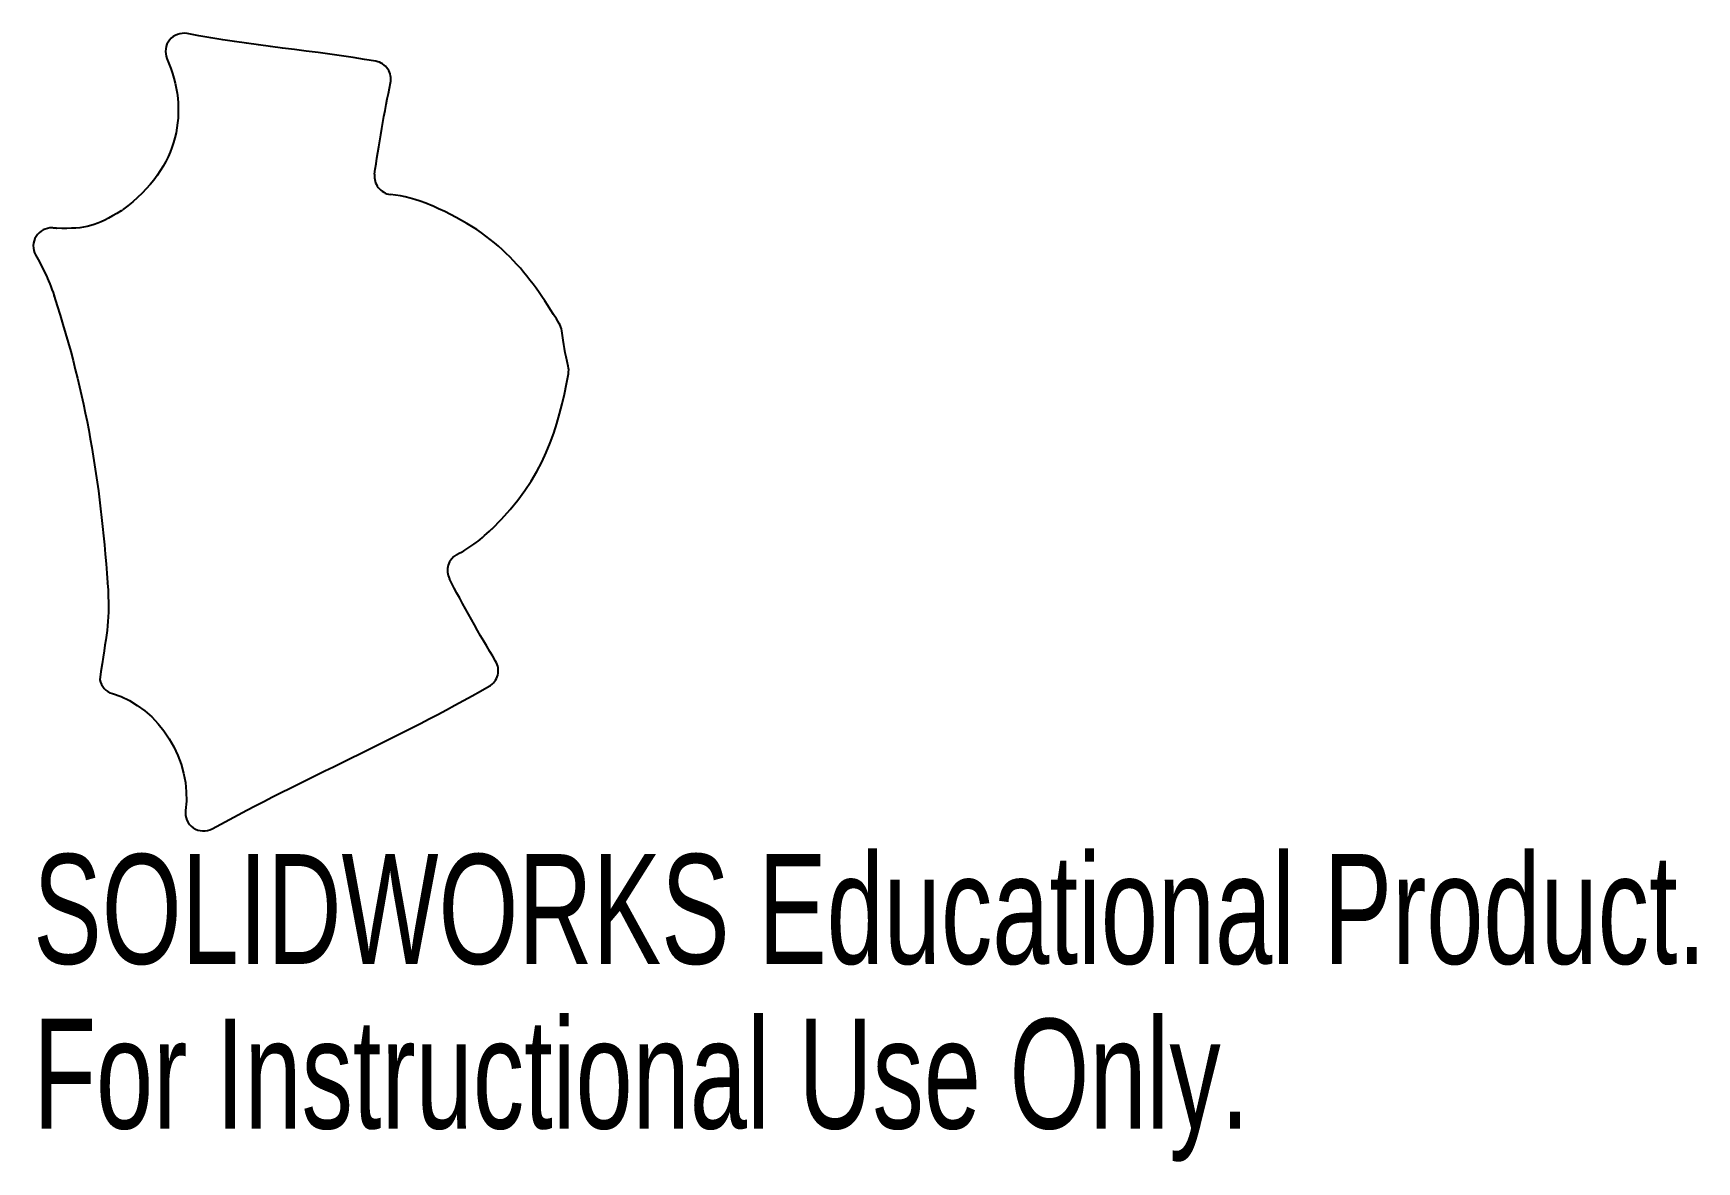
# Model space of a CAD drawing. Header units: millimetres. Extents: x 22.9 to 96.2, y -29.4 to 20.3.
import ezdxf

# ---------------------------------------------------------------- set-up
doc = ezdxf.new("R2010")
doc.units = ezdxf.units.MM
doc.styles.add('SLDTEXTSTYLE0', font='TXT', dxfattribs={"width": 0.7})

msp = doc.modelspace()

# ---------------------------------------------------------------- linework, layer by layer
at = {"color": 7, "linetype": 'Continuous', "lineweight": 25}
msp.add_line((25.867, -7.801), (25.814, -8.167), dxfattribs=at)
for centre, start, end in [((29.509, 19.495), 78.92298, 203.28472), ((37.835, 18.273), 348.18846, 79.8872), ((38.713, 13.992), 172.42174, 263.06566), ((26.337, 13.16), 301.54164, 306.38219), ((40.145, 11.96), 66.71221, 67.34424), ((23.684, 10.926), 86.75114, 209.1278), ((23.934, 12.515), 266.79682, 267.89888), ((23.047, 8.475), 17.83823, 18.65961), ((45.367, 7.095), 7.64611, 31.40202), ((45.668, 5.455), 349.44317, 13.29759), ((42.533, -0.946), 313.67255, 314.28902), ((41.923, -3.358), 118.07172, 207.41393), ((25.361, -3.962), 3.60357, 4.3103), ((42.565, -7.76), 299.78135, 31.30851), ((26.598, -8.006), 191.60515, 253.36608), ((30.384, -14.021), 172.32296, 298.81609)]:
    msp.add_arc(centre, 0.8, start, end, dxfattribs=at)
for points in [[(37.976, 19.061), (35.316, 19.537), (32.428, 19.739), (29.663, 20.28)], [(28.774, 19.179), (29.76, 16.888), (29.379, 14.411), (26.812, 12.516)], [(37.92, 14.097), (38.073, 15.239), (38.374, 16.951), (38.618, 18.11)], [(40.453, 12.699), (39.675, 13.023), (39.246, 13.121), (38.617, 13.198)], [(26.756, 12.479), (25.672, 11.815), (25.224, 11.667), (23.905, 11.715)], [(46.049, 7.512), (44.703, 9.723), (43.469, 11.4), (40.462, 12.695)], [(23.889, 11.716), (23.836, 11.719), (23.783, 11.722), (23.73, 11.725)], [(22.985, 10.537), (23.295, 9.982), (23.536, 9.529), (23.805, 8.731)], [(23.809, 8.72), (25.25, 4.239), (25.815, 0.665), (26.159, -3.902)], [(46.447, 5.639), (46.312, 6.217), (46.239, 6.612), (46.159, 7.202)], [(43.092, -1.518), (45.412, 0.746), (46.007, 2.894), (46.455, 5.308)], [(41.546, -2.652), (42.106, -2.353), (42.472, -2.11), (43.086, -1.524)], [(26.16, -3.912), (26.268, -5.629), (26.139, -5.918), (25.867, -7.801)], [(43.248, -7.344), (42.579, -6.243), (41.757, -4.774), (41.213, -3.726)], [(26.369, -8.773), (28.458, -9.395), (29.884, -11.742), (29.592, -13.914)], [(30.77, -14.722), (34.789, -12.51), (38.973, -10.737), (42.962, -8.454)]]:
    msp.add_open_spline(points, degree=3, dxfattribs=at)

# ---------------------------------------------------------------- texts
at = {"color": 7, "linetype": 'Continuous', "char_height": 4.83362, "attachment_point": 1, "style": 'SLDTEXTSTYLE0'}
for s, insert in [('SOLIDWORKS Educational Product.', (22.884, -15.841)), ('For Instructional Use Only.', (22.884, -23.091))]:
    msp.add_mtext(s, dxfattribs=dict(at, insert=insert))

doc.saveas('drawing.dxf')
